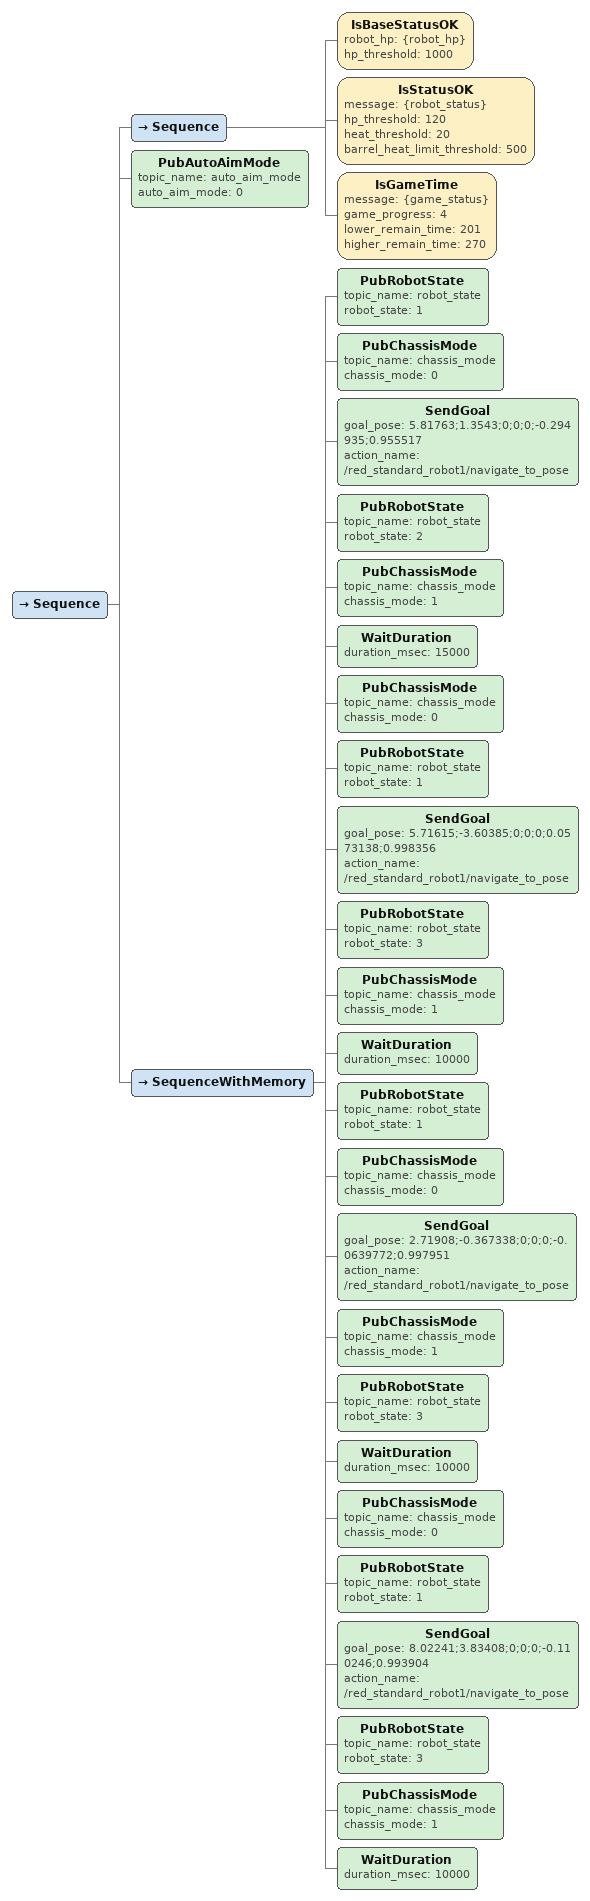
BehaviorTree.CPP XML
<Sequence>
  <Sequence>
    <IsBaseStatusOK robot_hp="{robot_hp}" hp_threshold="1000"/>
    <IsStatusOK message="{robot_status}" hp_threshold="120" heat_threshold="20" barrel_heat_limit_threshold="500"/>
    <IsGameTime message="{game_status}" game_progress="4" lower_remain_time="201" higher_remain_time="270"/>
  </Sequence>
  <PubAutoAimMode topic_name="auto_aim_mode" auto_aim_mode="0"/>
  <SequenceWithMemory>
    <PubRobotState topic_name="robot_state" robot_state="1"/>
    <PubChassisMode topic_name="chassis_mode" chassis_mode="0"/>
    <SendGoal goal_pose="5.81763;1.3543;0;0;0;-0.294935;0.955517" action_name="/red_standard_robot1/navigate_to_pose"/>
    <PubRobotState topic_name="robot_state" robot_state="2"/>
    <PubChassisMode topic_name="chassis_mode" chassis_mode="1"/>
    <WaitDuration duration_msec="15000"/>
    <PubChassisMode topic_name="chassis_mode" chassis_mode="0"/>
    <PubRobotState topic_name="robot_state" robot_state="1"/>
    <SendGoal goal_pose="5.71615;-3.60385;0;0;0;0.0573138;0.998356" action_name="/red_standard_robot1/navigate_to_pose"/>
    <PubRobotState topic_name="robot_state" robot_state="3"/>
    <PubChassisMode topic_name="chassis_mode" chassis_mode="1"/>
    <WaitDuration duration_msec="10000"/>
    <PubRobotState topic_name="robot_state" robot_state="1"/>
    <PubChassisMode topic_name="chassis_mode" chassis_mode="0"/>
    <SendGoal goal_pose="2.71908;-0.367338;0;0;0;-0.0639772;0.997951" action_name="/red_standard_robot1/navigate_to_pose"/>
    <PubChassisMode topic_name="chassis_mode" chassis_mode="1"/>
    <PubRobotState topic_name="robot_state" robot_state="3"/>
    <WaitDuration duration_msec="10000"/>
    <PubChassisMode topic_name="chassis_mode" chassis_mode="0"/>
    <PubRobotState topic_name="robot_state" robot_state="1"/>
    <SendGoal goal_pose="8.02241;3.83408;0;0;0;-0.110246;0.993904" action_name="/red_standard_robot1/navigate_to_pose"/>
    <PubRobotState topic_name="robot_state" robot_state="3"/>
    <PubChassisMode topic_name="chassis_mode" chassis_mode="1"/>
    <WaitDuration duration_msec="10000"/>
  </SequenceWithMemory>
</Sequence>
